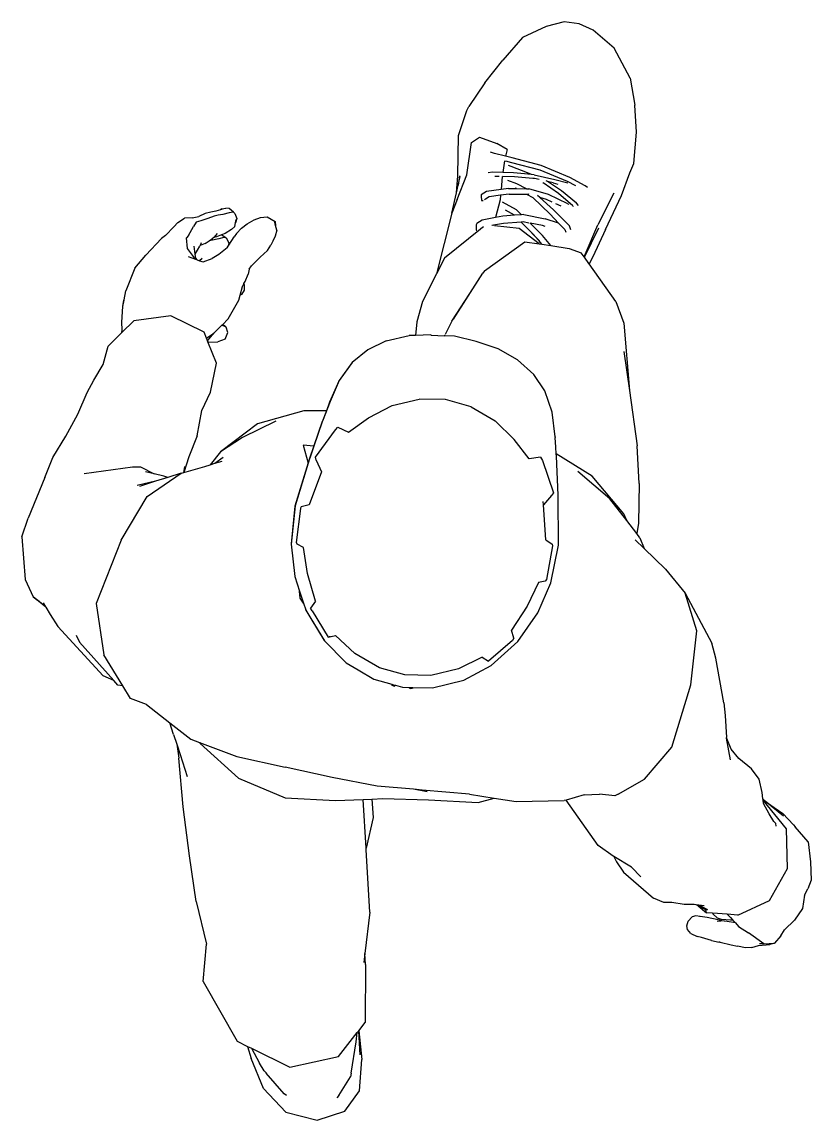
# Model space of a CAD drawing. Header units: centimetres. Extents: x -377814 to 22192, y -2203 to 213441.
# Drawn here: x 11810.1 to 11857.4, y -2203.1 to -2137.3 of the extents above; entities that cross this region are included whole.
import ezdxf

# ---------------------------------------------------------------- set-up
doc = ezdxf.new("R2010")
doc.units = ezdxf.units.CM
doc.header["$LTSCALE"] = 25.4
doc.layers.add('Personal', color=20, linetype='Continuous')

msp = doc.modelspace()

# ---------------------------------------------------------------- linework, layer by layer
at = {"layer": 'Personal'}
for p, q in [((11841.545, -2137.562), (11840.126, -2138.21)), ((11842.627, -2137.289), (11841.545, -2137.562)), ((11843.527, -2137.391), (11842.627, -2137.289)), ((11844.36, -2137.777), (11843.527, -2137.391)), ((11840.126, -2138.21), (11838.952, -2139.568)), ((11845.622, -2138.849), (11844.36, -2137.777)), ((11846.566, -2140.661), (11845.622, -2138.849)), ((11837.872, -2140.935), (11838.952, -2139.568)), ((11846.566, -2140.661), (11846.857, -2142.281)), ((11837.872, -2140.935), (11836.912, -2142.346)), ((11836.288, -2144.092), (11836.787, -2142.591)), ((11836.787, -2142.591), (11836.912, -2142.346)), ((11846.96, -2143.885), (11846.857, -2142.281)), ((11836.24, -2146.517), (11836.288, -2144.092)), ((11846.786, -2145.762), (11846.96, -2143.885)), ((11836.779, -2146.448), (11837.061, -2144.518)), ((11837.061, -2144.518), (11837.544, -2144.192)), ((11837.544, -2144.192), (11838.587, -2144.57)), ((11839.213, -2144.931), (11838.587, -2144.57)), ((11838.212, -2145.086), (11838.204, -2145.108)), ((11838.437, -2145.16), (11838.212, -2145.086)), ((11839.101, -2145.329), (11838.437, -2145.16)), ((11839.213, -2144.931), (11839.101, -2145.329)), ((11839.51, -2145.434), (11839.101, -2145.329)), ((11841.25, -2145.888), (11839.51, -2145.434)), ((11839.051, -2145.601), (11838.938, -2146.312)), ((11839.488, -2145.738), (11839.124, -2145.637)), ((11839.444, -2145.952), (11839.285, -2145.88)), ((11840.412, -2146.333), (11839.444, -2145.952)), ((11841.185, -2146.166), (11839.488, -2145.738)), ((11842.964, -2146.602), (11841.25, -2145.888)), ((11846.56, -2146.335), (11846.786, -2145.762)), ((11846.56, -2146.335), (11846.665, -2146.054)), ((11836.169, -2147.527), (11836.24, -2146.517)), ((11836.208, -2147.924), (11836.779, -2146.448)), ((11836.345, -2146.517), (11836.273, -2147.067)), ((11836.273, -2147.067), (11836.389, -2146.551)), ((11838.332, -2146.296), (11838.057, -2146.331)), ((11838.938, -2146.312), (11838.332, -2146.296)), ((11838.475, -2146.55), (11838.46, -2146.552)), ((11838.716, -2146.554), (11838.475, -2146.55)), ((11838.908, -2146.555), (11838.836, -2147.333)), ((11839.634, -2146.57), (11838.925, -2146.558)), ((11839.575, -2146.328), (11838.938, -2146.312)), ((11839.79, -2146.988), (11839.239, -2146.784)), ((11840.028, -2146.371), (11839.575, -2146.328)), ((11840.751, -2146.661), (11839.634, -2146.57)), ((11840.667, -2146.432), (11840.028, -2146.371)), ((11840.667, -2146.432), (11840.412, -2146.333)), ((11840.82, -2146.447), (11840.667, -2146.432)), ((11840.832, -2146.667), (11840.751, -2146.661)), ((11840.82, -2146.447), (11842.061, -2146.72)), ((11841.128, -2146.735), (11840.832, -2146.667)), ((11842.822, -2146.838), (11841.185, -2146.166)), ((11841.614, -2146.846), (11841.547, -2146.801)), ((11842.061, -2146.72), (11842.847, -2146.936)), ((11843.883, -2147.108), (11842.964, -2146.602)), ((11846.055, -2147.686), (11846.56, -2146.335)), ((11836.169, -2147.527), (11836.273, -2147.067)), ((11837.967, -2147.455), (11837.653, -2147.653)), ((11838.836, -2147.333), (11837.967, -2147.455)), ((11839.277, -2147.271), (11838.836, -2147.333)), ((11839.277, -2147.271), (11839.758, -2147.273)), ((11839.758, -2147.273), (11839.684, -2147.242)), ((11839.758, -2147.273), (11839.762, -2147.275)), ((11839.762, -2147.275), (11840.357, -2147.28)), ((11840.357, -2147.28), (11839.79, -2146.988)), ((11840.357, -2147.28), (11840.494, -2147.281)), ((11841.674, -2147.63), (11840.494, -2147.281)), ((11841.35, -2146.919), (11841.356, -2146.922)), ((11842.27, -2147.566), (11841.356, -2146.922)), ((11841.956, -2146.924), (11841.614, -2146.846)), ((11842.45, -2147.4), (11841.614, -2146.846)), ((11841.956, -2146.924), (11842.243, -2147.016)), ((11843.359, -2148.15), (11842.45, -2147.4)), ((11843.314, -2147.113), (11842.822, -2146.838)), ((11844.017, -2147.201), (11843.883, -2147.108)), ((11835.894, -2148.749), (11836.169, -2147.527)), ((11836.208, -2147.924), (11835.894, -2148.749)), ((11837.653, -2147.653), (11837.653, -2147.727)), ((11837.653, -2147.727), (11837.655, -2147.978)), ((11837.657, -2147.728), (11837.653, -2147.727)), ((11837.655, -2147.978), (11837.77, -2147.994)), ((11837.898, -2147.909), (11837.844, -2147.941)), ((11838.126, -2147.773), (11837.898, -2147.909)), ((11838.805, -2147.676), (11838.126, -2147.773)), ((11838.78, -2147.945), (11838.498, -2149.009)), ((11838.805, -2147.676), (11838.78, -2147.945)), ((11839.329, -2147.602), (11838.805, -2147.676)), ((11839.762, -2148.536), (11838.926, -2148.092)), ((11839.329, -2147.602), (11840.371, -2147.609)), ((11840.371, -2147.609), (11840.736, -2147.81)), ((11840.371, -2147.609), (11840.472, -2147.61)), ((11840.531, -2147.628), (11840.472, -2147.61)), ((11841.79, -2148.802), (11840.736, -2147.81)), ((11841.165, -2147.814), (11841.018, -2147.684)), ((11841.565, -2147.932), (11841.165, -2147.814)), ((11841.974, -2148.536), (11841.165, -2147.814)), ((11841.909, -2148.086), (11841.565, -2147.932)), ((11842.829, -2148.178), (11841.674, -2147.63)), ((11843.136, -2148.303), (11842.27, -2147.566)), ((11845.604, -2147.545), (11844.637, -2149.453)), ((11845.089, -2149.719), (11846.055, -2147.686)), ((11821.111, -2148.762), (11820.725, -2148.953)), ((11821.445, -2148.694), (11821.111, -2148.762)), ((11821.749, -2148.634), (11821.445, -2148.694)), ((11822.029, -2148.55), (11821.749, -2148.634)), ((11822.103, -2148.491), (11822.029, -2148.55)), ((11822.124, -2148.521), (11822.029, -2148.55)), ((11822.103, -2148.491), (11822.349, -2148.453)), ((11822.548, -2148.73), (11822.159, -2148.83)), ((11822.533, -2148.473), (11822.349, -2148.453)), ((11822.801, -2148.681), (11822.533, -2148.473)), ((11822.801, -2148.681), (11822.548, -2148.73)), ((11822.874, -2148.767), (11822.801, -2148.681)), ((11822.874, -2148.767), (11823.002, -2149.067)), ((11835.894, -2148.749), (11834.971, -2152.375)), ((11839.091, -2148.543), (11839.615, -2148.846)), ((11840.065, -2148.836), (11839.762, -2148.536)), ((11842.933, -2149.512), (11841.974, -2148.536)), ((11842.432, -2148.32), (11842.124, -2148.182)), ((11842.829, -2148.178), (11842.898, -2148.21)), ((11843.136, -2148.303), (11843.167, -2148.344)), ((11843.484, -2148.293), (11843.359, -2148.15)), ((11819.457, -2149.312), (11819.218, -2149.56)), ((11819.457, -2149.312), (11819.871, -2149.039)), ((11820.333, -2149.033), (11819.871, -2149.039)), ((11820.333, -2149.033), (11820.725, -2148.953)), ((11820.574, -2149.282), (11820.415, -2149.537)), ((11820.845, -2149.204), (11820.574, -2149.282)), ((11821.266, -2149.074), (11820.845, -2149.204)), ((11821.653, -2148.93), (11821.266, -2149.074)), ((11821.889, -2148.859), (11821.653, -2148.93)), ((11822.159, -2148.83), (11821.889, -2148.859)), ((11822.884, -2149.541), (11822.926, -2149.326)), ((11823.002, -2149.067), (11822.926, -2149.326)), ((11822.926, -2149.326), (11822.968, -2149.116)), ((11823.278, -2149.65), (11823.618, -2149.379)), ((11823.618, -2149.379), (11824.037, -2149.14)), ((11824.037, -2149.14), (11824.412, -2149.004)), ((11824.412, -2149.004), (11824.829, -2148.972)), ((11824.829, -2148.972), (11825.29, -2149.252)), ((11825.324, -2149.484), (11825.275, -2149.281)), ((11825.29, -2149.252), (11825.324, -2149.484)), ((11837.348, -2149.452), (11837.347, -2149.762)), ((11837.378, -2149.37), (11837.348, -2149.452)), ((11837.71, -2149.158), (11837.378, -2149.37)), ((11838.498, -2149.009), (11837.71, -2149.158)), ((11838.988, -2149.363), (11838.376, -2149.468)), ((11838.949, -2148.924), (11838.498, -2149.009)), ((11839.638, -2148.87), (11838.949, -2148.924)), ((11840.043, -2149.281), (11838.988, -2149.363)), ((11839.638, -2148.87), (11839.615, -2148.846)), ((11840.065, -2148.836), (11839.638, -2148.87)), ((11840.161, -2149.271), (11840.043, -2149.281)), ((11840.536, -2149.781), (11840.043, -2149.281)), ((11840.201, -2148.825), (11840.065, -2148.836)), ((11840.507, -2149.337), (11840.161, -2149.271)), ((11840.201, -2148.825), (11841.481, -2149.083)), ((11840.587, -2149.352), (11840.569, -2149.334)), ((11841.317, -2149.49), (11840.587, -2149.352)), ((11841.317, -2150.074), (11840.587, -2149.352)), ((11842.288, -2149.336), (11841.481, -2149.083)), ((11842.288, -2149.336), (11841.79, -2148.802)), ((11842.656, -2149.731), (11842.288, -2149.336)), ((11818.722, -2150.09), (11818.478, -2150.272)), ((11819.218, -2149.56), (11818.722, -2150.09)), ((11820.109, -2150.074), (11819.995, -2150.22)), ((11820.109, -2150.074), (11820.415, -2149.537)), ((11821.827, -2149.973), (11821.616, -2150.195)), ((11822.092, -2150.044), (11821.793, -2150.157)), ((11822.299, -2149.965), (11822.092, -2150.044)), ((11822.107, -2150.046), (11822.092, -2150.044)), ((11822.107, -2150.046), (11822.37, -2150.232)), ((11822.691, -2149.714), (11822.299, -2149.965)), ((11822.691, -2149.714), (11822.884, -2149.541)), ((11822.991, -2149.971), (11822.839, -2150.171)), ((11823.278, -2149.65), (11822.991, -2149.971)), ((11825.39, -2149.762), (11825.3, -2150.121)), ((11825.39, -2149.762), (11825.324, -2149.484)), ((11837.608, -2149.699), (11835.444, -2151.443)), ((11837.347, -2149.762), (11837.395, -2149.773)), ((11837.378, -2149.461), (11837.371, -2149.459)), ((11837.624, -2149.689), (11837.608, -2149.699)), ((11837.779, -2149.564), (11837.624, -2149.689)), ((11838.302, -2149.48), (11838.277, -2149.485)), ((11838.305, -2149.481), (11838.302, -2149.48)), ((11838.376, -2149.468), (11838.305, -2149.481)), ((11838.376, -2149.468), (11838.369, -2149.494)), ((11839.916, -2149.662), (11838.444, -2149.496)), ((11841.129, -2150.587), (11839.916, -2149.662)), ((11841.116, -2150.399), (11840.536, -2149.781)), ((11841.144, -2150.399), (11840.536, -2149.781)), ((11841.49, -2149.536), (11841.317, -2149.49)), ((11841.821, -2150.692), (11841.317, -2150.074)), ((11842.656, -2149.731), (11842.711, -2149.877)), ((11843.023, -2149.736), (11842.933, -2149.512)), ((11843.808, -2151.356), (11844.637, -2149.453)), ((11843.83, -2151.387), (11844.697, -2149.618)), ((11845.089, -2149.719), (11844.346, -2151.353)), ((11817.539, -2151.263), (11818.478, -2150.272)), ((11820.042, -2150.868), (11819.995, -2150.22)), ((11820.511, -2151.194), (11820.439, -2150.725)), ((11820.511, -2151.194), (11820.789, -2150.713)), ((11820.804, -2150.677), (11820.789, -2150.713)), ((11820.866, -2150.527), (11820.804, -2150.677)), ((11821.097, -2150.567), (11820.804, -2150.677)), ((11821.097, -2150.567), (11821.351, -2150.393)), ((11821.351, -2150.393), (11821.571, -2150.243)), ((11821.447, -2150.38), (11821.351, -2150.393)), ((11821.92, -2150.273), (11821.447, -2150.38)), ((11821.616, -2150.195), (11821.571, -2150.243)), ((11821.793, -2150.157), (11821.616, -2150.195)), ((11822.222, -2150.207), (11821.92, -2150.273)), ((11822.37, -2150.232), (11822.222, -2150.207)), ((11822.37, -2150.232), (11822.532, -2150.53)), ((11822.416, -2150.823), (11822.486, -2150.717)), ((11822.486, -2150.717), (11822.702, -2150.392)), ((11822.532, -2150.53), (11822.486, -2150.717)), ((11822.702, -2150.392), (11822.839, -2150.171)), ((11824.836, -2150.991), (11825.03, -2150.659)), ((11825.15, -2150.425), (11825.03, -2150.659)), ((11825.3, -2150.121), (11825.15, -2150.425)), ((11837.844, -2152.203), (11840.253, -2150.455)), ((11840.253, -2150.455), (11841.129, -2150.587)), ((11841.281, -2150.61), (11841.116, -2150.399)), ((11841.129, -2150.587), (11841.281, -2150.61)), ((11841.281, -2150.61), (11841.821, -2150.692)), ((11841.821, -2150.692), (11842.92, -2150.858)), ((11816.88, -2152.041), (11817.539, -2151.263)), ((11820.528, -2151.508), (11820.042, -2150.868)), ((11820.081, -2151.349), (11820.528, -2151.508)), ((11820.55, -2151.45), (11820.511, -2151.194)), ((11821.928, -2151.229), (11821.521, -2151.456)), ((11822.416, -2150.823), (11821.928, -2151.229)), ((11824.235, -2151.55), (11824.406, -2151.389)), ((11824.836, -2150.991), (11824.406, -2151.389)), ((11842.92, -2150.858), (11843.638, -2151.119)), ((11843.808, -2151.356), (11843.638, -2151.119)), ((11843.83, -2151.387), (11843.808, -2151.356)), ((11844.098, -2151.763), (11843.83, -2151.387)), ((11844.346, -2151.353), (11844.111, -2151.78)), ((11816.88, -2152.041), (11816.348, -2153.391)), ((11820.528, -2151.508), (11820.627, -2151.544)), ((11820.627, -2151.544), (11820.55, -2151.45)), ((11820.627, -2151.544), (11820.771, -2151.595)), ((11820.919, -2151.468), (11820.771, -2151.595)), ((11820.771, -2151.595), (11820.979, -2151.669)), ((11820.972, -2151.672), (11820.979, -2151.669)), ((11820.979, -2151.669), (11821.521, -2151.456)), ((11823.746, -2152.105), (11823.872, -2151.901)), ((11823.763, -2152.016), (11823.746, -2152.105)), ((11823.872, -2151.901), (11824.235, -2151.55)), ((11835.444, -2151.443), (11834.971, -2152.375)), ((11844.11, -2151.74), (11844.098, -2151.763)), ((11844.111, -2151.78), (11844.098, -2151.763)), ((11845.723, -2154.034), (11844.111, -2151.78)), ((11823.494, -2152.835), (11823.69, -2152.402)), ((11823.746, -2152.105), (11823.69, -2152.402)), ((11834.971, -2152.375), (11834.131, -2154.03)), ((11835.984, -2155.1), (11837.751, -2152.347)), ((11836.962, -2153.559), (11837.751, -2152.347)), ((11837.844, -2152.203), (11837.751, -2152.347)), ((11816.245, -2153.93), (11816.348, -2153.391)), ((11823.197, -2153.662), (11823.332, -2153.134)), ((11823.436, -2153.351), (11823.282, -2153.613)), ((11823.332, -2153.134), (11823.418, -2152.975)), ((11823.332, -2153.134), (11823.337, -2153.115)), ((11823.418, -2152.971), (11823.428, -2152.957)), ((11823.418, -2152.971), (11823.418, -2152.975)), ((11823.418, -2152.975), (11823.426, -2153.044)), ((11823.427, -2152.954), (11823.494, -2152.835)), ((11823.427, -2152.954), (11823.428, -2152.957)), ((11823.428, -2152.957), (11823.444, -2153.044)), ((11823.444, -2153.044), (11823.436, -2153.351)), ((11816.165, -2154.346), (11816.242, -2153.948)), ((11816.165, -2154.346), (11816.234, -2153.957)), ((11816.234, -2153.957), (11816.245, -2153.93)), ((11816.234, -2153.957), (11816.242, -2153.948)), ((11816.242, -2153.948), (11816.245, -2153.93)), ((11822.482, -2155.08), (11823.123, -2153.949)), ((11823.123, -2153.949), (11823.197, -2153.662)), ((11823.282, -2153.613), (11823.197, -2153.662)), ((11834.131, -2154.03), (11833.792, -2155.263)), ((11835.889, -2155.207), (11836.962, -2153.559)), ((11836.952, -2153.568), (11836.962, -2153.559)), ((11845.723, -2154.034), (11846.199, -2155.343)), ((11816.113, -2155.278), (11816.165, -2154.346)), ((11816.126, -2155.744), (11816.113, -2155.278)), ((11816.821, -2155.186), (11816.115, -2155.888)), ((11819.045, -2154.89), (11816.821, -2155.186)), ((11821.038, -2155.879), (11819.045, -2154.89)), ((11822.134, -2155.426), (11822.482, -2155.08)), ((11833.792, -2155.263), (11833.708, -2156.066)), ((11835.889, -2155.207), (11835.492, -2156.008)), ((11846.199, -2155.343), (11846.527, -2159.373)), ((11816.115, -2155.888), (11815.287, -2156.711)), ((11816.115, -2155.888), (11816.126, -2155.744)), ((11816.126, -2155.744), (11816.132, -2155.659)), ((11821.178, -2156.228), (11821.038, -2155.879)), ((11821.178, -2156.228), (11821.622, -2155.935)), ((11821.248, -2156.403), (11821.622, -2155.935)), ((11821.622, -2155.935), (11822.11, -2155.45)), ((11822.11, -2155.45), (11822.134, -2155.426)), ((11822.368, -2155.569), (11822.11, -2155.45)), ((11822.279, -2155.492), (11822.134, -2155.426)), ((11822.279, -2155.492), (11822.368, -2155.569)), ((11822.305, -2156.291), (11822.467, -2155.894)), ((11822.467, -2155.894), (11822.368, -2155.569)), ((11835.456, -2156.088), (11835.466, -2156.028)), ((11821.248, -2156.403), (11821.178, -2156.228)), ((11821.272, -2156.464), (11821.248, -2156.403)), ((11821.302, -2156.47), (11821.272, -2156.464)), ((11821.78, -2157.73), (11821.272, -2156.464)), ((11821.302, -2156.47), (11821.859, -2156.449)), ((11822.305, -2156.291), (11821.859, -2156.449)), ((11831.957, -2156.404), (11830.844, -2156.932)), ((11831.957, -2156.404), (11833.336, -2156.074)), ((11833.708, -2156.066), (11833.336, -2156.074)), ((11834.634, -2156.044), (11833.708, -2156.066)), ((11834.64, -2156.045), (11834.634, -2156.044)), ((11834.64, -2156.045), (11835.456, -2156.088)), ((11836.055, -2156.119), (11835.456, -2156.088)), ((11837.342, -2156.432), (11836.055, -2156.119)), ((11838.672, -2156.867), (11837.342, -2156.432)), ((11814.997, -2157.807), (11815.287, -2156.711)), ((11830.844, -2156.932), (11829.917, -2157.693)), ((11839.828, -2157.537), (11838.672, -2156.867)), ((11846.194, -2157.034), (11846.527, -2159.373)), ((11814.429, -2158.759), (11814.997, -2157.807)), ((11821.416, -2159.464), (11821.78, -2157.73)), ((11829.917, -2157.693), (11829.139, -2158.763)), ((11829.892, -2157.714), (11829.139, -2158.763)), ((11829.917, -2157.693), (11829.892, -2157.714)), ((11840.805, -2158.415), (11839.828, -2157.537)), ((11841.462, -2159.387), (11840.805, -2158.415)), ((11814.028, -2159.495), (11814.429, -2158.759)), ((11829.118, -2158.801), (11828.563, -2160.076)), ((11829.139, -2158.763), (11828.589, -2160.035)), ((11829.118, -2158.801), (11829.139, -2158.763)), ((11813.478, -2160.783), (11814.028, -2159.495)), ((11820.914, -2160.571), (11821.416, -2159.464)), ((11832.313, -2160.277), (11833.928, -2159.88)), ((11835.517, -2159.913), (11833.928, -2159.88)), ((11837.046, -2160.345), (11835.517, -2159.913)), ((11841.905, -2160.663), (11841.462, -2159.387)), ((11846.527, -2159.373), (11847, -2162.694)), ((11820.619, -2162.077), (11820.914, -2160.571)), ((11827.008, -2160.591), (11824.239, -2161.37)), ((11828.366, -2160.593), (11827.008, -2160.591)), ((11828.366, -2160.593), (11828.12, -2161.242)), ((11828.589, -2160.035), (11828.14, -2161.209)), ((11828.563, -2160.076), (11828.366, -2160.593)), ((11830.889, -2161.001), (11832.313, -2160.277)), ((11837.046, -2160.345), (11838.476, -2161.194)), ((11812.759, -2162.112), (11813.478, -2160.783)), ((11825.344, -2161.209), (11823.347, -2162.184)), ((11827.37, -2163.428), (11828.14, -2161.209)), ((11828.12, -2161.242), (11827.614, -2162.711)), ((11829.702, -2161.859), (11830.889, -2161.001)), ((11839.627, -2162.301), (11838.476, -2161.194)), ((11842.08, -2162.144), (11841.905, -2160.663)), ((11824.239, -2161.37), (11822.028, -2163.048)), ((11827.713, -2163.372), (11828.918, -2161.722)), ((11828.918, -2161.722), (11829.055, -2161.565)), ((11829.055, -2161.565), (11829.702, -2161.859)), ((11811.969, -2163.376), (11812.759, -2162.112)), ((11820.619, -2162.077), (11820.126, -2163.345)), ((11823.347, -2162.184), (11822.028, -2163.048)), ((11840.512, -2163.468), (11839.627, -2162.301)), ((11842.08, -2162.144), (11842.084, -2162.187)), ((11842.122, -2162.773), (11842.084, -2162.187)), ((11822.028, -2163.048), (11821.408, -2163.816)), ((11827.614, -2162.711), (11826.973, -2162.639)), ((11826.973, -2162.639), (11827.278, -2163.716)), ((11827.614, -2162.711), (11827.37, -2163.428)), ((11842.149, -2163.163), (11842.122, -2162.773)), ((11844.304, -2164.508), (11842.149, -2163.163)), ((11842.158, -2163.295), (11842.149, -2163.163)), ((11847.123, -2164.933), (11847, -2162.694)), ((11811.492, -2164.583), (11811.969, -2163.376)), ((11819.819, -2164.284), (11819.884, -2163.917)), ((11820.126, -2163.345), (11819.832, -2164.28)), ((11819.832, -2164.28), (11821.078, -2163.918)), ((11821.078, -2163.918), (11821.408, -2163.816)), ((11821.408, -2163.816), (11821.691, -2163.728)), ((11821.691, -2163.728), (11822.191, -2163.363)), ((11821.691, -2163.728), (11822.115, -2163.598)), ((11826.491, -2166.289), (11827.37, -2163.428)), ((11827.278, -2163.716), (11826.491, -2166.289)), ((11827.356, -2163.46), (11827.278, -2163.716)), ((11827.37, -2163.428), (11827.356, -2163.46)), ((11827.75, -2163.554), (11827.713, -2163.372)), ((11827.75, -2163.554), (11828.067, -2164.243)), ((11841.2, -2163.373), (11840.512, -2163.468)), ((11841.2, -2163.373), (11841.314, -2163.568)), ((11841.314, -2163.568), (11841.989, -2165.496)), ((11842.256, -2165.645), (11842.158, -2163.295)), ((11811.492, -2164.583), (11810.505, -2167.023)), ((11813.86, -2164.337), (11816.742, -2163.941)), ((11816.742, -2163.941), (11817.227, -2163.946)), ((11817.227, -2163.946), (11818.038, -2164.363)), ((11818.038, -2164.363), (11817.538, -2164.237)), ((11817.638, -2165.728), (11819.657, -2164.331)), ((11818.62, -2164.51), (11818.038, -2164.363)), ((11818.866, -2164.578), (11818.125, -2164.811)), ((11818.866, -2164.578), (11818.62, -2164.51)), ((11819.657, -2164.331), (11818.866, -2164.578)), ((11819.657, -2164.331), (11819.819, -2164.284)), ((11819.819, -2164.284), (11819.832, -2164.28)), ((11828.067, -2164.243), (11827.332, -2166.211)), ((11845.365, -2165.857), (11843.444, -2164.231)), ((11846.186, -2166.757), (11844.304, -2164.508)), ((11818.125, -2164.811), (11817.035, -2165.061)), ((11818.125, -2164.811), (11817.16, -2165.113)), ((11847.123, -2164.933), (11847.071, -2167.313)), ((11816.075, -2168.341), (11817.638, -2165.728)), ((11841.863, -2165.654), (11841.382, -2166.224)), ((11841.863, -2165.654), (11841.862, -2165.649)), ((11841.989, -2165.496), (11841.863, -2165.654)), ((11842.271, -2168.637), (11842.256, -2165.645)), ((11846.186, -2166.757), (11845.365, -2165.857)), ((11846.373, -2167.165), (11845.365, -2165.857)), ((11826.486, -2166.302), (11826.258, -2168.567)), ((11826.491, -2166.289), (11826.261, -2168.571)), ((11826.491, -2166.289), (11826.486, -2166.302)), ((11826.585, -2168.472), (11826.834, -2166.436)), ((11826.834, -2166.436), (11826.866, -2166.348)), ((11827.332, -2166.211), (11826.866, -2166.348)), ((11841.382, -2166.224), (11841.369, -2166.011)), ((11841.511, -2168.321), (11841.382, -2166.224)), ((11810.125, -2168.133), (11810.505, -2167.023)), ((11846.373, -2167.165), (11846.186, -2166.757)), ((11846.977, -2167.947), (11846.373, -2167.165)), ((11847.071, -2167.313), (11846.977, -2167.947)), ((11810.125, -2168.133), (11810.326, -2170.7)), ((11816.075, -2168.341), (11814.58, -2172.129)), ((11826.627, -2168.575), (11826.585, -2168.472)), ((11841.511, -2168.321), (11841.9, -2168.585)), ((11846.874, -2168.316), (11847.405, -2168.829)), ((11847.162, -2168.188), (11846.977, -2167.947)), ((11847.162, -2168.188), (11847.405, -2168.829)), ((11826.258, -2168.567), (11826.261, -2168.571)), ((11826.261, -2168.571), (11826.484, -2170.517)), ((11826.261, -2168.571), (11826.477, -2170.506)), ((11826.994, -2168.774), (11826.627, -2168.575)), ((11827.236, -2170.342), (11826.994, -2168.774)), ((11841.927, -2168.681), (11841.57, -2170.702)), ((11841.826, -2170.887), (11842.271, -2168.637)), ((11841.9, -2168.585), (11841.927, -2168.681)), ((11847.405, -2168.829), (11848.685, -2170.068)), ((11826.477, -2170.506), (11826.484, -2170.517)), ((11827.722, -2171.989), (11827.236, -2170.342)), ((11848.685, -2170.068), (11849.876, -2171.515)), ((11810.326, -2170.7), (11810.801, -2171.723)), ((11826.484, -2170.517), (11826.766, -2171.387)), ((11841.088, -2170.872), (11840.399, -2172.302)), ((11841.046, -2172.683), (11841.826, -2170.887)), ((11841.48, -2170.785), (11841.088, -2170.872)), ((11841.57, -2170.702), (11841.48, -2170.785)), ((11811.548, -2172.351), (11810.801, -2171.723)), ((11810.801, -2171.723), (11811.056, -2171.933)), ((11826.766, -2171.389), (11826.766, -2171.387)), ((11826.797, -2171.805), (11826.766, -2171.389)), ((11826.766, -2171.389), (11827.005, -2172.118)), ((11827.005, -2172.118), (11826.797, -2171.805)), ((11850.565, -2173.768), (11849.876, -2171.515)), ((11849.876, -2171.515), (11851.47, -2174.512)), ((11811.539, -2172.337), (11811.056, -2171.933)), ((11811.387, -2172.087), (11811.539, -2172.337)), ((11811.539, -2172.337), (11811.548, -2172.351)), ((11811.548, -2172.351), (11811.816, -2172.791)), ((11814.58, -2172.129), (11815.031, -2175.201)), ((11827.007, -2172.121), (11827.005, -2172.118)), ((11827.007, -2172.121), (11827.134, -2172.511)), ((11827.722, -2171.989), (11827.415, -2172.403)), ((11827.513, -2172.566), (11827.415, -2172.403)), ((11840.399, -2172.302), (11839.455, -2173.737)), ((11811.816, -2172.791), (11812.281, -2173.512)), ((11827.134, -2172.511), (11827.137, -2172.516)), ((11827.139, -2172.525), (11827.137, -2172.516)), ((11827.139, -2172.525), (11827.44, -2173.022)), ((11827.44, -2173.022), (11828.236, -2174.347)), ((11827.44, -2173.022), (11828.25, -2174.36)), ((11827.513, -2172.566), (11828.475, -2174.147)), ((11839.833, -2174.413), (11841.046, -2172.683)), ((11814.994, -2176.472), (11812.281, -2173.512)), ((11839.611, -2174.218), (11839.455, -2173.737)), ((11850.211, -2177.013), (11850.565, -2173.768)), ((11813.365, -2174.028), (11813.581, -2174.45)), ((11815.627, -2176.754), (11813.581, -2174.45)), ((11828.236, -2174.347), (11828.25, -2174.36)), ((11828.25, -2174.36), (11829.557, -2175.678)), ((11828.25, -2174.36), (11829.536, -2175.664)), ((11828.475, -2174.147), (11828.919, -2174.047)), ((11828.546, -2174.102), (11828.557, -2174.111)), ((11828.578, -2174.102), (11828.566, -2174.093)), ((11828.566, -2174.093), (11828.576, -2174.103)), ((11830.073, -2175.128), (11828.919, -2174.047)), ((11839.514, -2174.353), (11838.087, -2175.578)), ((11838.235, -2175.845), (11839.833, -2174.413)), ((11839.611, -2174.218), (11839.514, -2174.353)), ((11851.717, -2175.402), (11851.47, -2174.512)), ((11816.173, -2177.074), (11815.031, -2175.201)), ((11829.557, -2175.678), (11829.536, -2175.664)), ((11829.557, -2175.678), (11830.277, -2176.106)), ((11831.546, -2175.984), (11830.073, -2175.128)), ((11837.711, -2175.356), (11836.292, -2176.053)), ((11837.711, -2175.356), (11838.087, -2175.578)), ((11852.197, -2178.076), (11851.717, -2175.402)), ((11830.277, -2176.106), (11831.203, -2176.659)), ((11833.062, -2176.406), (11831.546, -2175.984)), ((11834.635, -2176.444), (11833.062, -2176.406)), ((11836.292, -2176.053), (11834.635, -2176.444)), ((11836.6, -2176.727), (11838.235, -2175.845)), ((11815.627, -2176.754), (11814.994, -2176.472)), ((11815.873, -2177.031), (11815.627, -2176.754)), ((11816.173, -2177.074), (11815.873, -2177.031)), ((11816.625, -2177.815), (11816.173, -2177.074)), ((11831.221, -2176.668), (11831.203, -2176.659)), ((11831.221, -2176.668), (11832.297, -2176.972)), ((11832.302, -2177.049), (11832.297, -2176.972)), ((11832.297, -2176.972), (11832.399, -2177.001)), ((11832.405, -2177.077), (11832.302, -2177.049)), ((11832.399, -2177.001), (11832.405, -2177.077)), ((11832.399, -2177.001), (11832.507, -2177.032)), ((11832.405, -2177.077), (11832.507, -2177.032)), ((11832.507, -2177.032), (11832.935, -2177.153)), ((11834.719, -2177.188), (11836.6, -2176.727)), ((11849.079, -2180.747), (11850.211, -2177.013)), ((11832.935, -2177.153), (11833.336, -2177.161)), ((11833.336, -2177.161), (11833.417, -2177.227)), ((11833.336, -2177.161), (11833.443, -2177.163)), ((11833.417, -2177.227), (11833.443, -2177.163)), ((11833.521, -2177.23), (11833.417, -2177.227)), ((11833.443, -2177.163), (11833.547, -2177.165)), ((11833.547, -2177.165), (11833.521, -2177.23)), ((11833.547, -2177.165), (11834.719, -2177.188)), ((11817.586, -2178.192), (11816.625, -2177.815)), ((11817.586, -2178.192), (11818.986, -2179.278)), ((11852.197, -2178.076), (11852.263, -2178.85)), ((11852.263, -2178.85), (11852.344, -2180.165)), ((11819.213, -2179.983), (11818.986, -2179.278)), ((11818.986, -2179.278), (11820.251, -2180.261)), ((11819.213, -2179.983), (11819.403, -2180.562)), ((11820.251, -2180.261), (11820.774, -2180.459)), ((11852.351, -2180.203), (11852.344, -2180.165)), ((11852.361, -2180.23), (11852.351, -2180.203)), ((11852.589, -2181.502), (11852.351, -2180.203)), ((11852.63, -2180.863), (11852.361, -2180.23)), ((11819.403, -2180.562), (11819.526, -2181.403)), ((11819.403, -2180.562), (11819.608, -2181.187)), ((11820.774, -2180.459), (11820.813, -2180.511)), ((11820.774, -2180.459), (11823, -2181.303)), ((11820.813, -2180.511), (11823.103, -2182.588)), ((11847.435, -2182.653), (11849.079, -2180.747)), ((11853.078, -2181.423), (11852.63, -2180.863)), ((11819.776, -2184.322), (11819.526, -2181.403)), ((11819.608, -2181.187), (11820.033, -2182.497)), ((11823, -2181.303), (11825.904, -2181.935)), ((11853.848, -2182.045), (11853.078, -2181.423)), ((11828.717, -2182.557), (11825.904, -2181.935)), ((11854.31, -2182.663), (11853.848, -2182.045)), ((11823.103, -2182.588), (11825.896, -2183.773)), ((11831.422, -2183.069), (11828.717, -2182.557)), ((11845.854, -2183.548), (11847.435, -2182.653)), ((11854.483, -2183.457), (11854.31, -2182.663)), ((11833.588, -2183.263), (11831.422, -2183.069)), ((11834.411, -2183.42), (11833.588, -2183.263)), ((11834.118, -2183.31), (11833.588, -2183.263)), ((11836.94, -2183.551), (11834.118, -2183.31)), ((11836.94, -2183.551), (11838.433, -2183.791)), ((11843.822, -2183.6), (11842.734, -2183.911)), ((11843.822, -2183.6), (11844.735, -2183.554)), ((11845.65, -2183.659), (11844.735, -2183.554)), ((11845.854, -2183.548), (11845.65, -2183.659)), ((11854.534, -2183.833), (11854.483, -2183.457)), ((11820.166, -2187.242), (11819.776, -2184.322)), ((11825.896, -2183.773), (11828.915, -2183.926)), ((11828.915, -2183.926), (11830.583, -2183.867)), ((11830.583, -2183.867), (11831.087, -2183.849)), ((11830.749, -2186.798), (11830.583, -2183.867)), ((11831.087, -2183.849), (11831.743, -2183.826)), ((11831.087, -2183.849), (11831.168, -2184.954)), ((11831.743, -2183.826), (11834.486, -2183.899)), ((11834.486, -2183.899), (11837.459, -2184.058)), ((11837.459, -2184.058), (11838.433, -2183.791)), ((11838.433, -2183.791), (11839.749, -2184.003)), ((11839.749, -2184.003), (11842.621, -2183.944)), ((11842.734, -2183.911), (11842.621, -2183.944)), ((11844.664, -2186.63), (11842.734, -2183.911)), ((11854.743, -2184.044), (11854.534, -2183.833)), ((11854.545, -2183.92), (11854.534, -2183.833)), ((11855.942, -2185.627), (11854.545, -2183.92)), ((11854.571, -2184.111), (11854.545, -2183.92)), ((11854.91, -2184.73), (11854.571, -2184.111)), ((11854.743, -2184.044), (11855.724, -2184.714)), ((11855.023, -2184.271), (11854.743, -2184.044)), ((11855.769, -2184.874), (11855.023, -2184.271)), ((11831.168, -2184.954), (11830.749, -2186.798)), ((11855.175, -2185.185), (11854.91, -2184.73)), ((11856.362, -2185.395), (11855.724, -2184.714)), ((11855.298, -2185.323), (11855.175, -2185.185)), ((11855.331, -2185.472), (11855.298, -2185.323)), ((11856, -2188.014), (11855.942, -2185.627)), ((11856.362, -2185.395), (11856.469, -2185.515)), ((11857.236, -2186.414), (11856.469, -2185.515)), ((11830.754, -2186.889), (11830.749, -2186.798)), ((11830.975, -2190.631), (11830.754, -2186.889)), ((11845.559, -2187.269), (11844.664, -2186.63)), ((11857.236, -2186.414), (11857.373, -2187.607)), ((11820.567, -2189.98), (11820.166, -2187.242)), ((11845.589, -2187.288), (11845.559, -2187.269)), ((11845.589, -2187.288), (11845.765, -2187.616)), ((11846.653, -2187.94), (11845.589, -2187.288)), ((11857.373, -2187.607), (11857.414, -2188.708)), ((11845.765, -2187.616), (11846.178, -2188.22)), ((11846.178, -2188.22), (11847.98, -2189.78)), ((11847.211, -2188.51), (11846.653, -2187.94)), ((11854.922, -2189.919), (11856, -2188.014)), ((11857.414, -2188.708), (11857.221, -2189.233)), ((11857.028, -2189.603), (11857.221, -2189.233)), ((11820.567, -2189.98), (11821.177, -2192.545)), ((11848.589, -2190.039), (11847.98, -2189.78)), ((11849.073, -2190.046), (11848.589, -2190.039)), ((11849.805, -2190.159), (11849.073, -2190.046)), ((11850.4, -2190.17), (11849.805, -2190.159)), ((11850.528, -2190.186), (11850.4, -2190.17)), ((11850.659, -2190.257), (11850.528, -2190.186)), ((11850.686, -2190.207), (11850.528, -2190.186)), ((11851.001, -2190.248), (11850.686, -2190.207)), ((11850.686, -2190.207), (11850.78, -2190.253)), ((11850.764, -2190.242), (11850.78, -2190.253)), ((11853.028, -2190.798), (11854.922, -2189.919)), ((11857.028, -2189.603), (11856.901, -2190.412)), ((11830.975, -2190.631), (11830.676, -2193.094)), ((11850.515, -2190.856), (11850.281, -2190.905)), ((11850.773, -2190.881), (11850.515, -2190.856)), ((11850.659, -2190.257), (11851.147, -2190.669)), ((11851.103, -2190.495), (11850.659, -2190.257)), ((11850.773, -2190.881), (11850.737, -2190.885)), ((11851.182, -2190.942), (11850.773, -2190.881)), ((11850.78, -2190.253), (11851.204, -2190.464)), ((11851.103, -2190.495), (11851.204, -2190.464)), ((11851.147, -2190.669), (11851.103, -2190.495)), ((11851.504, -2190.693), (11851.147, -2190.669)), ((11851.521, -2190.722), (11851.504, -2190.693)), ((11852.395, -2190.755), (11851.504, -2190.693)), ((11851.521, -2190.722), (11851.804, -2190.98)), ((11852.395, -2190.755), (11852.584, -2190.951)), ((11853.028, -2190.798), (11852.395, -2190.755)), ((11856.901, -2190.412), (11856.425, -2191.105)), ((11849.97, -2191.448), (11850.044, -2191.174)), ((11850.006, -2191.67), (11849.97, -2191.448)), ((11850.044, -2191.174), (11850.281, -2190.905)), ((11851.845, -2191.094), (11851.182, -2190.942)), ((11851.79, -2191.166), (11852.014, -2191.142)), ((11852.056, -2191.071), (11851.804, -2190.98)), ((11852.071, -2191.14), (11851.845, -2191.094)), ((11852.389, -2191.186), (11852.014, -2191.142)), ((11852.597, -2191.106), (11852.056, -2191.071)), ((11852.389, -2191.186), (11852.071, -2191.14)), ((11852.882, -2191.275), (11852.389, -2191.186)), ((11852.584, -2190.951), (11852.72, -2191.099)), ((11852.72, -2191.099), (11852.597, -2191.106)), ((11852.72, -2191.099), (11852.882, -2191.275)), ((11852.882, -2191.275), (11853.074, -2191.485)), ((11853.074, -2191.485), (11853.66, -2191.863)), ((11856.425, -2191.105), (11855.828, -2191.68)), ((11850.218, -2191.901), (11850.006, -2191.67)), ((11850.218, -2191.901), (11850.598, -2192.077)), ((11850.842, -2192.149), (11850.598, -2192.077)), ((11851.45, -2192.316), (11850.842, -2192.149)), ((11854.58, -2192.526), (11853.66, -2191.863)), ((11855.613, -2192.054), (11855.216, -2192.489)), ((11855.613, -2192.054), (11855.828, -2191.68)), ((11820.993, -2194.784), (11821.177, -2192.545)), ((11851.45, -2192.316), (11851.907, -2192.425)), ((11851.893, -2192.413), (11851.974, -2192.431)), ((11851.974, -2192.431), (11851.907, -2192.425)), ((11851.974, -2192.431), (11852.631, -2192.581)), ((11852.631, -2192.581), (11852.999, -2192.66)), ((11853.487, -2192.761), (11852.999, -2192.66)), ((11853.87, -2192.74), (11853.487, -2192.761)), ((11853.87, -2192.74), (11854.257, -2192.615)), ((11854.257, -2192.615), (11854.95, -2192.555)), ((11854.58, -2192.526), (11854.318, -2192.526)), ((11854.58, -2192.526), (11855.216, -2192.489)), ((11855.216, -2192.489), (11854.95, -2192.555)), ((11830.676, -2193.094), (11830.611, -2193.636)), ((11830.714, -2193.77), (11830.676, -2193.094)), ((11830.714, -2193.77), (11830.694, -2197.234)), ((11820.993, -2194.784), (11823.017, -2198.359)), ((11830.304, -2197.728), (11830.694, -2197.234)), ((11829.085, -2199.276), (11830.218, -2197.837)), ((11830.163, -2198.402), (11830.218, -2197.837)), ((11830.218, -2197.837), (11830.285, -2197.753)), ((11830.285, -2197.753), (11830.304, -2197.728)), ((11830.285, -2197.753), (11830.377, -2199.171)), ((11830.304, -2197.728), (11830.486, -2199.451)), ((11823.017, -2198.359), (11823.645, -2198.667)), ((11823.645, -2198.667), (11823.859, -2199.394)), ((11823.645, -2198.667), (11823.881, -2198.783)), ((11823.881, -2198.783), (11824.355, -2199.671)), ((11823.881, -2198.783), (11826.188, -2199.914)), ((11829.851, -2200.27), (11830.163, -2198.402)), ((11824.593, -2201.197), (11823.859, -2199.394)), ((11826.188, -2199.914), (11829.085, -2199.276)), ((11830.347, -2201.325), (11830.486, -2199.451)), ((11824.635, -2200.125), (11824.355, -2199.671)), ((11824.752, -2200.26), (11824.635, -2200.125)), ((11824.752, -2200.26), (11824.755, -2200.265)), ((11825.835, -2201.509), (11824.755, -2200.265)), ((11829.105, -2201.615), (11829.81, -2200.484)), ((11829.851, -2200.27), (11829.81, -2200.484)), ((11825.946, -2202.611), (11824.593, -2201.197)), ((11829.472, -2202.55), (11830.347, -2201.325)), ((11825.982, -2201.614), (11825.835, -2201.509)), ((11829.105, -2201.615), (11829.003, -2201.755)), ((11825.946, -2202.611), (11827.813, -2203.082)), ((11827.813, -2203.082), (11829.472, -2202.55))]:
    msp.add_line(p, q, dxfattribs=at)

doc.saveas('drawing.dxf')
